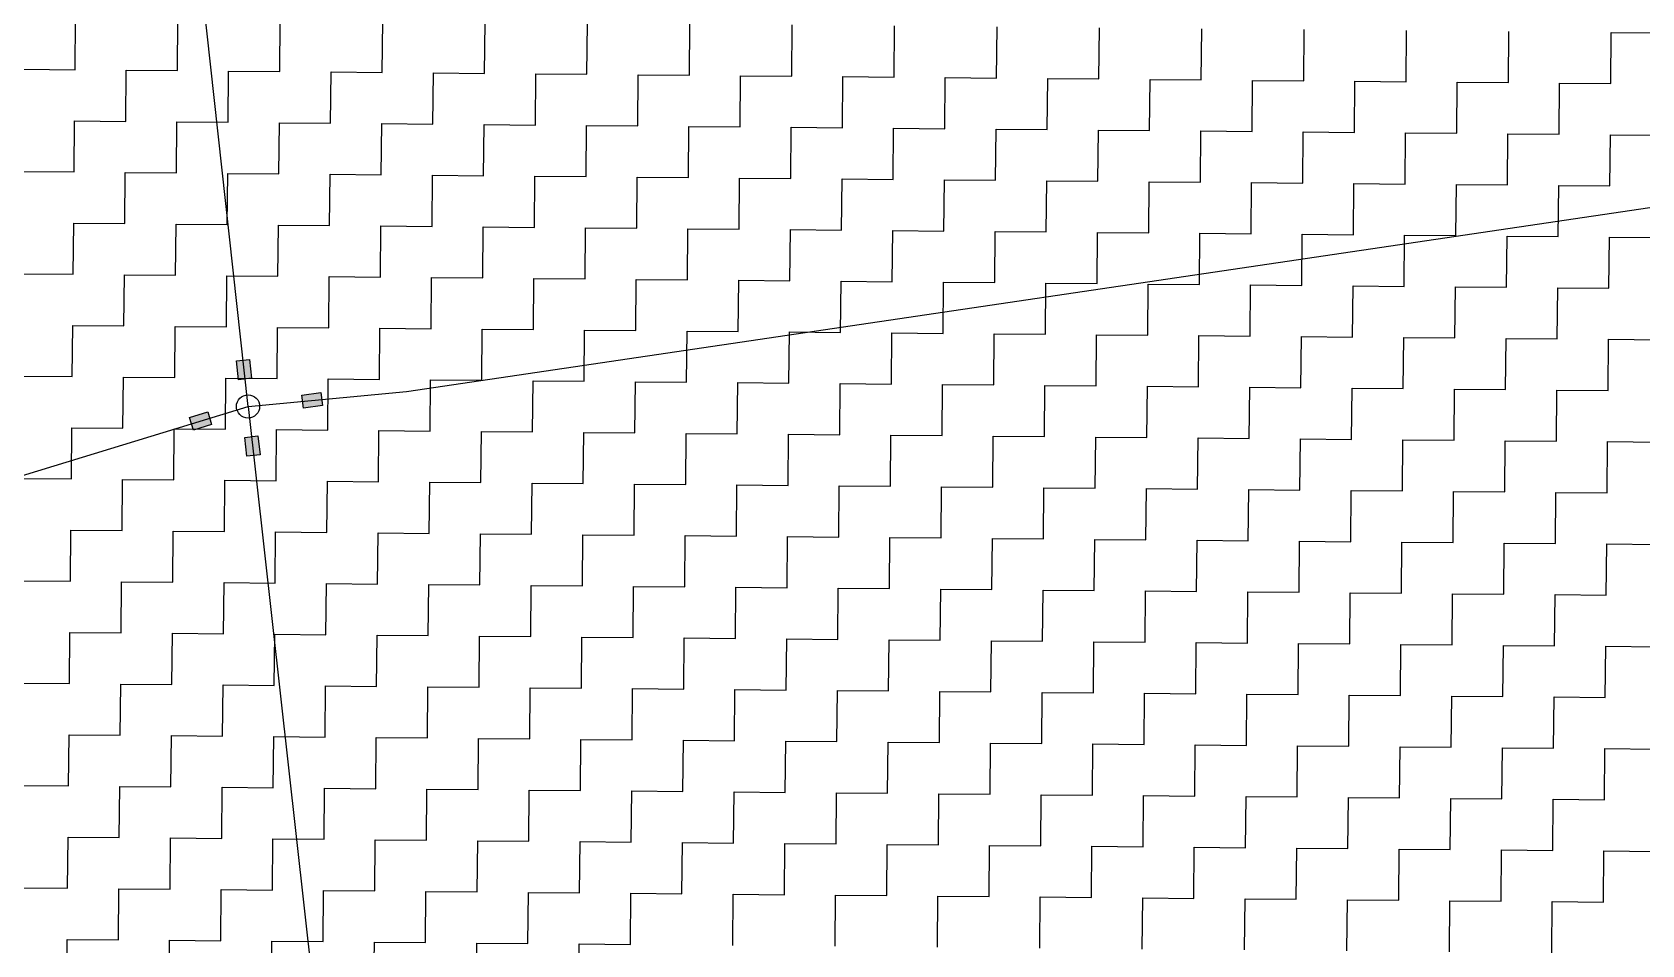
# Model space of a CAD drawing. Header units: metres. Extents: x 286188 to 288650, y 2015524 to 2018848.
# Drawn here: x 287309.9 to 287614.8, y 2015822.2 to 2015995.2 of the extents above; entities that cross this region are included whole.
import ezdxf

# ---------------------------------------------------------------- set-up
doc = ezdxf.new("R2010")
doc.units = ezdxf.units.M
doc.header["$MEASUREMENT"] = 0
doc.layers.add('POLY_HATCH', color=12, linetype='Continuous')
doc.layers.add('POLY_PARCEL', color=6, linetype='Continuous')

msp = doc.modelspace()

# ---------------------------------------------------------------- hatches: boundary and pattern name
for points in [[(287351.09, 2015933.19), (287348.62, 2015932.92), (287349.01, 2015929.35), (287351.48, 2015929.62)], [(287364.91, 2015924.43), (287364.59, 2015926.9), (287361.02, 2015926.43), (287361.34, 2015923.97)], [(287339.76, 2015922.19), (287340.48, 2015919.81), (287343.93, 2015920.87), (287343.2, 2015923.25)], [(287350.62, 2015914.84), (287353.09, 2015915.12), (287352.7, 2015918.69), (287350.22, 2015918.42)]]:
    msp.add_hatch(color=256).paths.add_polyline_path(points)

# ---------------------------------------------------------------- linework, layer by layer
for points in [[(287349.01, 2015929.35), (287348.62, 2015932.92), (287351.09, 2015933.19), (287351.48, 2015929.62)], [(287361.02, 2015926.43), (287364.59, 2015926.9), (287364.91, 2015924.43), (287361.34, 2015923.97)], [(287343.93, 2015920.87), (287340.48, 2015919.81), (287339.76, 2015922.19), (287343.2, 2015923.25)], [(287352.7, 2015918.69), (287353.09, 2015915.12), (287350.62, 2015914.84), (287350.22, 2015918.42)]]:
    msp.add_lwpolyline(points, close=True)
msp.add_circle((287350.82, 2015924.28), 2.2)
at = {"layer": 'POLY_HATCH', "linetype": 'Continuous'}
for p, q in [((287318.06, 2015988.1), (287318.15, 2015997.79)), ((287337.45, 2015987.92), (287337.54, 2015997.62)), ((287356.84, 2015987.75), (287356.93, 2015997.44)), ((287376.23, 2015987.57), (287376.32, 2015997.27)), ((287395.62, 2015987.4), (287395.71, 2015997.09)), ((287415.01, 2015987.22), (287415.1, 2015996.92)), ((287434.4, 2015987.05), (287434.49, 2015996.74)), ((287453.79, 2015986.87), (287453.88, 2015996.57)), ((287473.18, 2015986.7), (287473.27, 2015996.39)), ((287492.57, 2015986.52), (287492.66, 2015996.22)), ((287511.96, 2015986.35), (287512.05, 2015996.04)), ((287531.35, 2015986.17), (287531.44, 2015995.86)), ((287550.74, 2015985.99), (287550.83, 2015995.69)), ((287570.13, 2015985.82), (287570.21, 2015995.51)), ((287589.52, 2015985.64), (287589.6, 2015995.34)), ((287608.91, 2015985.47), (287608.99, 2015995.16)), ((287608.99, 2015995.16), (287618.69, 2015995.08)), ((287308.37, 2015988.18), (287318.06, 2015988.1)), ((287327.67, 2015978.31), (287327.76, 2015988.01)), ((287327.76, 2015988.01), (287337.45, 2015987.92)), ((287347.06, 2015978.14), (287347.15, 2015987.83)), ((287347.15, 2015987.83), (287356.84, 2015987.75)), ((287366.45, 2015977.96), (287366.54, 2015987.66)), ((287366.54, 2015987.66), (287376.23, 2015987.57)), ((287385.84, 2015977.79), (287385.93, 2015987.48)), ((287385.93, 2015987.48), (287395.62, 2015987.4)), ((287405.23, 2015977.61), (287405.31, 2015987.31)), ((287405.31, 2015987.31), (287415.01, 2015987.22)), ((287424.62, 2015977.44), (287424.7, 2015987.13)), ((287424.7, 2015987.13), (287434.4, 2015987.05)), ((287444.01, 2015977.26), (287444.09, 2015986.96)), ((287444.09, 2015986.96), (287453.79, 2015986.87)), ((287463.4, 2015977.09), (287463.48, 2015986.78)), ((287463.48, 2015986.78), (287473.18, 2015986.7)), ((287482.79, 2015976.91), (287482.87, 2015986.61)), ((287482.87, 2015986.61), (287492.57, 2015986.52)), ((287502.18, 2015976.74), (287502.26, 2015986.43)), ((287502.26, 2015986.43), (287511.96, 2015986.35)), ((287521.57, 2015976.56), (287521.65, 2015986.26)), ((287521.65, 2015986.26), (287531.35, 2015986.17)), ((287540.96, 2015976.39), (287541.04, 2015986.08)), ((287541.04, 2015986.08), (287550.74, 2015985.99)), ((287560.34, 2015976.21), (287560.43, 2015985.91)), ((287560.43, 2015985.91), (287570.13, 2015985.82)), ((287579.73, 2015976.04), (287579.82, 2015985.73)), ((287579.82, 2015985.73), (287589.52, 2015985.64)), ((287599.12, 2015975.86), (287599.21, 2015985.56)), ((287599.21, 2015985.56), (287608.91, 2015985.47)), ((287317.89, 2015968.71), (287317.97, 2015978.4)), ((287317.97, 2015978.4), (287327.67, 2015978.31)), ((287337.28, 2015968.53), (287337.36, 2015978.23)), ((287337.36, 2015978.23), (287347.06, 2015978.14)), ((287356.67, 2015968.36), (287356.75, 2015978.05)), ((287356.75, 2015978.05), (287366.45, 2015977.96)), ((287376.06, 2015968.18), (287376.14, 2015977.88)), ((287376.14, 2015977.88), (287385.84, 2015977.79)), ((287395.44, 2015968.01), (287395.53, 2015977.7)), ((287395.53, 2015977.7), (287405.23, 2015977.61)), ((287414.83, 2015967.83), (287414.92, 2015977.53)), ((287414.92, 2015977.53), (287424.62, 2015977.44)), ((287434.22, 2015967.66), (287434.31, 2015977.35)), ((287434.31, 2015977.35), (287444.01, 2015977.26)), ((287453.61, 2015967.48), (287453.7, 2015977.18)), ((287453.7, 2015977.18), (287463.4, 2015977.09)), ((287473, 2015967.31), (287473.09, 2015977)), ((287473.09, 2015977), (287482.79, 2015976.91)), ((287492.39, 2015967.13), (287492.48, 2015976.83)), ((287492.48, 2015976.83), (287502.18, 2015976.74)), ((287511.78, 2015966.96), (287511.87, 2015976.65)), ((287511.87, 2015976.65), (287521.57, 2015976.56)), ((287531.17, 2015966.78), (287531.26, 2015976.48)), ((287531.26, 2015976.48), (287540.96, 2015976.39)), ((287550.56, 2015966.61), (287550.65, 2015976.3)), ((287550.65, 2015976.3), (287560.34, 2015976.21)), ((287569.95, 2015966.43), (287570.04, 2015976.12)), ((287570.04, 2015976.12), (287579.73, 2015976.04)), ((287589.34, 2015966.25), (287589.43, 2015975.95)), ((287589.43, 2015975.95), (287599.12, 2015975.86)), ((287608.73, 2015966.08), (287608.82, 2015975.77)), ((287608.82, 2015975.77), (287618.51, 2015975.69)), ((287308.19, 2015968.79), (287317.89, 2015968.71)), ((287327.49, 2015958.92), (287327.58, 2015968.62)), ((287327.58, 2015968.62), (287337.28, 2015968.53)), ((287346.88, 2015958.75), (287346.97, 2015968.44)), ((287346.97, 2015968.44), (287356.67, 2015968.36)), ((287366.27, 2015958.57), (287366.36, 2015968.27)), ((287366.36, 2015968.27), (287376.06, 2015968.18)), ((287385.66, 2015958.4), (287385.75, 2015968.09)), ((287385.75, 2015968.09), (287395.44, 2015968.01)), ((287405.05, 2015958.22), (287405.14, 2015967.92)), ((287405.14, 2015967.92), (287414.83, 2015967.83)), ((287424.44, 2015958.05), (287424.53, 2015967.74)), ((287424.53, 2015967.74), (287434.22, 2015967.66)), ((287443.83, 2015957.87), (287443.92, 2015967.57)), ((287443.92, 2015967.57), (287453.61, 2015967.48)), ((287463.22, 2015957.7), (287463.31, 2015967.39)), ((287463.31, 2015967.39), (287473, 2015967.31)), ((287482.61, 2015957.52), (287482.7, 2015967.22)), ((287482.7, 2015967.22), (287492.39, 2015967.13)), ((287502, 2015957.35), (287502.09, 2015967.04)), ((287502.09, 2015967.04), (287511.78, 2015966.96)), ((287521.39, 2015957.17), (287521.48, 2015966.87)), ((287521.48, 2015966.87), (287531.17, 2015966.78)), ((287540.78, 2015957), (287540.87, 2015966.69)), ((287540.87, 2015966.69), (287550.56, 2015966.61)), ((287560.17, 2015956.82), (287560.26, 2015966.52)), ((287560.26, 2015966.52), (287569.95, 2015966.43)), ((287579.56, 2015956.65), (287579.65, 2015966.34)), ((287579.65, 2015966.34), (287589.34, 2015966.25)), ((287598.95, 2015956.47), (287599.04, 2015966.17)), ((287599.04, 2015966.17), (287608.73, 2015966.08)), ((287317.71, 2015949.32), (287317.8, 2015959.01)), ((287317.8, 2015959.01), (287327.49, 2015958.92)), ((287337.1, 2015949.14), (287337.19, 2015958.84)), ((287337.19, 2015958.84), (287346.88, 2015958.75)), ((287356.49, 2015948.97), (287356.58, 2015958.66)), ((287356.58, 2015958.66), (287366.27, 2015958.57)), ((287375.88, 2015948.79), (287375.97, 2015958.49)), ((287375.97, 2015958.49), (287385.66, 2015958.4)), ((287395.27, 2015948.62), (287395.36, 2015958.31)), ((287395.36, 2015958.31), (287405.05, 2015958.22)), ((287414.66, 2015948.44), (287414.75, 2015958.14)), ((287414.75, 2015958.14), (287424.44, 2015958.05)), ((287434.05, 2015948.27), (287434.14, 2015957.96)), ((287434.14, 2015957.96), (287443.83, 2015957.87)), ((287453.44, 2015948.09), (287453.53, 2015957.79)), ((287453.53, 2015957.79), (287463.22, 2015957.7)), ((287472.83, 2015947.92), (287472.92, 2015957.61)), ((287472.92, 2015957.61), (287482.61, 2015957.52)), ((287492.22, 2015947.74), (287492.31, 2015957.44)), ((287492.31, 2015957.44), (287502, 2015957.35)), ((287511.61, 2015947.57), (287511.7, 2015957.26)), ((287511.7, 2015957.26), (287521.39, 2015957.17)), ((287531, 2015947.39), (287531.09, 2015957.09)), ((287531.09, 2015957.09), (287540.78, 2015957)), ((287550.39, 2015947.22), (287550.47, 2015956.91)), ((287550.47, 2015956.91), (287560.17, 2015956.82)), ((287569.78, 2015947.04), (287569.86, 2015956.74)), ((287569.86, 2015956.74), (287579.56, 2015956.65)), ((287589.17, 2015946.87), (287589.25, 2015956.56)), ((287589.25, 2015956.56), (287598.95, 2015956.47)), ((287608.56, 2015946.69), (287608.64, 2015956.38)), ((287608.64, 2015956.38), (287618.34, 2015956.3)), ((287308.02, 2015949.4), (287317.71, 2015949.32)), ((287327.32, 2015939.53), (287327.41, 2015949.23)), ((287327.41, 2015949.23), (287337.1, 2015949.14)), ((287346.71, 2015939.36), (287346.8, 2015949.05)), ((287346.8, 2015949.05), (287356.49, 2015948.97)), ((287366.1, 2015939.18), (287366.19, 2015948.88)), ((287366.19, 2015948.88), (287375.88, 2015948.79)), ((287385.49, 2015939.01), (287385.57, 2015948.7)), ((287385.57, 2015948.7), (287395.27, 2015948.62)), ((287404.88, 2015938.83), (287404.96, 2015948.53)), ((287404.96, 2015948.53), (287414.66, 2015948.44)), ((287424.27, 2015938.66), (287424.35, 2015948.35)), ((287424.35, 2015948.35), (287434.05, 2015948.27)), ((287443.66, 2015938.48), (287443.74, 2015948.18)), ((287443.74, 2015948.18), (287453.44, 2015948.09)), ((287463.05, 2015938.31), (287463.13, 2015948)), ((287463.13, 2015948), (287472.83, 2015947.92)), ((287482.44, 2015938.13), (287482.52, 2015947.83)), ((287482.52, 2015947.83), (287492.22, 2015947.74)), ((287501.83, 2015937.96), (287501.91, 2015947.65)), ((287501.91, 2015947.65), (287511.61, 2015947.57)), ((287521.22, 2015937.78), (287521.3, 2015947.48)), ((287521.3, 2015947.48), (287531, 2015947.39)), ((287540.6, 2015937.61), (287540.69, 2015947.3)), ((287540.69, 2015947.3), (287550.39, 2015947.22)), ((287559.99, 2015937.43), (287560.08, 2015947.13)), ((287560.08, 2015947.13), (287569.78, 2015947.04)), ((287579.38, 2015937.26), (287579.47, 2015946.95)), ((287579.47, 2015946.95), (287589.17, 2015946.87)), ((287598.77, 2015937.08), (287598.86, 2015946.78)), ((287598.86, 2015946.78), (287608.56, 2015946.69)), ((287317.54, 2015929.93), (287317.62, 2015939.62)), ((287317.62, 2015939.62), (287327.32, 2015939.53)), ((287336.93, 2015929.75), (287337.01, 2015939.45)), ((287337.01, 2015939.45), (287346.71, 2015939.36)), ((287356.32, 2015929.58), (287356.4, 2015939.27)), ((287356.4, 2015939.27), (287366.1, 2015939.18)), ((287375.71, 2015929.4), (287375.79, 2015939.1)), ((287375.79, 2015939.1), (287385.49, 2015939.01)), ((287395.09, 2015929.23), (287395.18, 2015938.92)), ((287395.18, 2015938.92), (287404.88, 2015938.83)), ((287414.48, 2015929.05), (287414.57, 2015938.75)), ((287414.57, 2015938.75), (287424.27, 2015938.66)), ((287433.87, 2015928.88), (287433.96, 2015938.57)), ((287433.96, 2015938.57), (287443.66, 2015938.48)), ((287453.26, 2015928.7), (287453.35, 2015938.4)), ((287453.35, 2015938.4), (287463.05, 2015938.31)), ((287472.65, 2015928.53), (287472.74, 2015938.22)), ((287472.74, 2015938.22), (287482.44, 2015938.13)), ((287492.04, 2015928.35), (287492.13, 2015938.05)), ((287492.13, 2015938.05), (287501.83, 2015937.96)), ((287511.43, 2015928.18), (287511.52, 2015937.87)), ((287511.52, 2015937.87), (287521.22, 2015937.78)), ((287530.82, 2015928), (287530.91, 2015937.7)), ((287530.91, 2015937.7), (287540.6, 2015937.61)), ((287550.21, 2015927.83), (287550.3, 2015937.52)), ((287550.3, 2015937.52), (287559.99, 2015937.43)), ((287569.6, 2015927.65), (287569.69, 2015937.35)), ((287569.69, 2015937.35), (287579.38, 2015937.26)), ((287588.99, 2015927.48), (287589.08, 2015937.17)), ((287589.08, 2015937.17), (287598.77, 2015937.08)), ((287608.38, 2015927.3), (287608.47, 2015937)), ((287608.47, 2015937), (287618.16, 2015936.91)), ((287307.84, 2015930.02), (287317.54, 2015929.93)), ((287327.14, 2015920.15), (287327.23, 2015929.84)), ((287327.23, 2015929.84), (287336.93, 2015929.75)), ((287346.53, 2015919.97), (287346.62, 2015929.66)), ((287346.62, 2015929.66), (287356.32, 2015929.58)), ((287365.92, 2015919.79), (287366.01, 2015929.49)), ((287366.01, 2015929.49), (287375.71, 2015929.4)), ((287385.31, 2015919.62), (287385.4, 2015929.31)), ((287385.4, 2015929.31), (287395.09, 2015929.23)), ((287404.7, 2015919.44), (287404.79, 2015929.14)), ((287404.79, 2015929.14), (287414.48, 2015929.05)), ((287424.09, 2015919.27), (287424.18, 2015928.96)), ((287424.18, 2015928.96), (287433.87, 2015928.88)), ((287443.48, 2015919.09), (287443.57, 2015928.79)), ((287443.57, 2015928.79), (287453.26, 2015928.7)), ((287462.87, 2015918.92), (287462.96, 2015928.61)), ((287462.96, 2015928.61), (287472.65, 2015928.53)), ((287482.26, 2015918.74), (287482.35, 2015928.44)), ((287482.35, 2015928.44), (287492.04, 2015928.35)), ((287501.65, 2015918.57), (287501.74, 2015928.26)), ((287501.74, 2015928.26), (287511.43, 2015928.18)), ((287521.04, 2015918.39), (287521.13, 2015928.09)), ((287521.13, 2015928.09), (287530.82, 2015928)), ((287540.43, 2015918.22), (287540.52, 2015927.91)), ((287540.52, 2015927.91), (287550.21, 2015927.83)), ((287559.82, 2015918.04), (287559.91, 2015927.74)), ((287559.91, 2015927.74), (287569.6, 2015927.65)), ((287579.21, 2015917.87), (287579.3, 2015927.56)), ((287579.3, 2015927.56), (287588.99, 2015927.48)), ((287598.6, 2015917.69), (287598.69, 2015927.39)), ((287598.69, 2015927.39), (287608.38, 2015927.3)), ((287317.36, 2015910.54), (287317.45, 2015920.23)), ((287317.45, 2015920.23), (287327.14, 2015920.15)), ((287336.75, 2015910.36), (287336.84, 2015920.06)), ((287336.84, 2015920.06), (287346.53, 2015919.97)), ((287356.14, 2015910.19), (287356.23, 2015919.88)), ((287356.23, 2015919.88), (287365.92, 2015919.79)), ((287375.53, 2015910.01), (287375.62, 2015919.71)), ((287375.62, 2015919.71), (287385.31, 2015919.62)), ((287394.92, 2015909.84), (287395.01, 2015919.53)), ((287395.01, 2015919.53), (287404.7, 2015919.44)), ((287414.31, 2015909.66), (287414.4, 2015919.36)), ((287414.4, 2015919.36), (287424.09, 2015919.27)), ((287433.7, 2015909.49), (287433.79, 2015919.18)), ((287433.79, 2015919.18), (287443.48, 2015919.09)), ((287453.09, 2015909.31), (287453.18, 2015919.01)), ((287453.18, 2015919.01), (287462.87, 2015918.92)), ((287472.48, 2015909.14), (287472.57, 2015918.83)), ((287472.57, 2015918.83), (287482.26, 2015918.74)), ((287491.87, 2015908.96), (287491.96, 2015918.66)), ((287491.96, 2015918.66), (287501.65, 2015918.57)), ((287511.26, 2015908.79), (287511.35, 2015918.48)), ((287511.35, 2015918.48), (287521.04, 2015918.39)), ((287530.65, 2015908.61), (287530.73, 2015918.31)), ((287530.73, 2015918.31), (287540.43, 2015918.22)), ((287550.04, 2015908.44), (287550.12, 2015918.13)), ((287550.12, 2015918.13), (287559.82, 2015918.04)), ((287569.43, 2015908.26), (287569.51, 2015917.96)), ((287569.51, 2015917.96), (287579.21, 2015917.87)), ((287588.82, 2015908.09), (287588.9, 2015917.78)), ((287588.9, 2015917.78), (287598.6, 2015917.69)), ((287608.21, 2015907.91), (287608.29, 2015917.61)), ((287608.29, 2015917.61), (287617.99, 2015917.52)), ((287307.67, 2015910.63), (287317.36, 2015910.54)), ((287326.97, 2015900.76), (287327.06, 2015910.45)), ((287327.06, 2015910.45), (287336.75, 2015910.36)), ((287346.36, 2015900.58), (287346.45, 2015910.28)), ((287346.45, 2015910.28), (287356.14, 2015910.19)), ((287365.75, 2015900.41), (287365.84, 2015910.1)), ((287365.84, 2015910.1), (287375.53, 2015910.01)), ((287385.14, 2015900.23), (287385.22, 2015909.92)), ((287385.22, 2015909.92), (287394.92, 2015909.84)), ((287404.53, 2015900.05), (287404.61, 2015909.75)), ((287404.61, 2015909.75), (287414.31, 2015909.66)), ((287423.92, 2015899.88), (287424, 2015909.57)), ((287424, 2015909.57), (287433.7, 2015909.49)), ((287443.31, 2015899.7), (287443.39, 2015909.4)), ((287443.39, 2015909.4), (287453.09, 2015909.31)), ((287462.7, 2015899.53), (287462.78, 2015909.22)), ((287462.78, 2015909.22), (287472.48, 2015909.14)), ((287482.09, 2015899.35), (287482.17, 2015909.05)), ((287482.17, 2015909.05), (287491.87, 2015908.96)), ((287501.48, 2015899.18), (287501.56, 2015908.87)), ((287501.56, 2015908.87), (287511.26, 2015908.79)), ((287520.86, 2015899), (287520.95, 2015908.7)), ((287520.95, 2015908.7), (287530.65, 2015908.61)), ((287540.25, 2015898.83), (287540.34, 2015908.52)), ((287540.34, 2015908.52), (287550.04, 2015908.44)), ((287559.64, 2015898.65), (287559.73, 2015908.35)), ((287559.73, 2015908.35), (287569.43, 2015908.26)), ((287579.03, 2015898.48), (287579.12, 2015908.17)), ((287579.12, 2015908.17), (287588.82, 2015908.09)), ((287598.42, 2015898.3), (287598.51, 2015908)), ((287598.51, 2015908), (287608.21, 2015907.91)), ((287317.19, 2015891.15), (287317.27, 2015900.84)), ((287317.27, 2015900.84), (287326.97, 2015900.76)), ((287336.58, 2015890.97), (287336.66, 2015900.67)), ((287336.66, 2015900.67), (287346.36, 2015900.58)), ((287355.97, 2015890.8), (287356.05, 2015900.49)), ((287356.05, 2015900.49), (287365.75, 2015900.41)), ((287375.35, 2015890.62), (287375.44, 2015900.32)), ((287375.44, 2015900.32), (287385.14, 2015900.23)), ((287394.74, 2015890.45), (287394.83, 2015900.14)), ((287394.83, 2015900.14), (287404.53, 2015900.05)), ((287414.13, 2015890.27), (287414.22, 2015899.97)), ((287414.22, 2015899.97), (287423.92, 2015899.88)), ((287433.52, 2015890.1), (287433.61, 2015899.79)), ((287433.61, 2015899.79), (287443.31, 2015899.7)), ((287452.91, 2015889.92), (287453, 2015899.62)), ((287453, 2015899.62), (287462.7, 2015899.53)), ((287472.3, 2015889.75), (287472.39, 2015899.44)), ((287472.39, 2015899.44), (287482.09, 2015899.35)), ((287491.69, 2015889.57), (287491.78, 2015899.27)), ((287491.78, 2015899.27), (287501.48, 2015899.18)), ((287511.08, 2015889.4), (287511.17, 2015899.09)), ((287511.17, 2015899.09), (287520.86, 2015899)), ((287530.47, 2015889.22), (287530.56, 2015898.92)), ((287530.56, 2015898.92), (287540.25, 2015898.83)), ((287549.86, 2015889.05), (287549.95, 2015898.74)), ((287549.95, 2015898.74), (287559.64, 2015898.65)), ((287569.25, 2015888.87), (287569.34, 2015898.57)), ((287569.34, 2015898.57), (287579.03, 2015898.48)), ((287588.64, 2015888.7), (287588.73, 2015898.39)), ((287588.73, 2015898.39), (287598.42, 2015898.3)), ((287608.03, 2015888.52), (287608.12, 2015898.22)), ((287608.12, 2015898.22), (287617.81, 2015898.13)), ((287307.49, 2015891.24), (287317.19, 2015891.15)), ((287326.79, 2015881.37), (287326.88, 2015891.06)), ((287326.88, 2015891.06), (287336.58, 2015890.97)), ((287346.18, 2015881.19), (287346.27, 2015890.89)), ((287346.27, 2015890.89), (287355.97, 2015890.8)), ((287365.57, 2015881.02), (287365.66, 2015890.71)), ((287365.66, 2015890.71), (287375.35, 2015890.62)), ((287384.96, 2015880.84), (287385.05, 2015890.54)), ((287385.05, 2015890.54), (287394.74, 2015890.45)), ((287404.35, 2015880.67), (287404.44, 2015890.36)), ((287404.44, 2015890.36), (287414.13, 2015890.27)), ((287423.74, 2015880.49), (287423.83, 2015890.18)), ((287423.83, 2015890.18), (287433.52, 2015890.1)), ((287443.13, 2015880.31), (287443.22, 2015890.01)), ((287443.22, 2015890.01), (287452.91, 2015889.92)), ((287462.52, 2015880.14), (287462.61, 2015889.83)), ((287462.61, 2015889.83), (287472.3, 2015889.75)), ((287481.91, 2015879.96), (287482, 2015889.66)), ((287482, 2015889.66), (287491.69, 2015889.57)), ((287501.3, 2015879.79), (287501.39, 2015889.48)), ((287501.39, 2015889.48), (287511.08, 2015889.4)), ((287520.69, 2015879.61), (287520.78, 2015889.31)), ((287520.78, 2015889.31), (287530.47, 2015889.22)), ((287540.08, 2015879.44), (287540.17, 2015889.13)), ((287540.17, 2015889.13), (287549.86, 2015889.05)), ((287559.47, 2015879.26), (287559.56, 2015888.96)), ((287559.56, 2015888.96), (287569.25, 2015888.87)), ((287578.86, 2015879.09), (287578.95, 2015888.78)), ((287578.95, 2015888.78), (287588.64, 2015888.7)), ((287598.25, 2015878.91), (287598.34, 2015888.61)), ((287598.34, 2015888.61), (287608.03, 2015888.52)), ((287317.01, 2015871.76), (287317.1, 2015881.45)), ((287317.1, 2015881.45), (287326.79, 2015881.37)), ((287336.4, 2015871.58), (287336.49, 2015881.28)), ((287336.49, 2015881.28), (287346.18, 2015881.19)), ((287355.79, 2015871.41), (287355.88, 2015881.1)), ((287355.88, 2015881.1), (287365.57, 2015881.02)), ((287375.18, 2015871.23), (287375.27, 2015880.93)), ((287375.27, 2015880.93), (287384.96, 2015880.84)), ((287394.57, 2015871.06), (287394.66, 2015880.75)), ((287394.66, 2015880.75), (287404.35, 2015880.67)), ((287413.96, 2015870.88), (287414.05, 2015880.58)), ((287414.05, 2015880.58), (287423.74, 2015880.49)), ((287433.35, 2015870.71), (287433.44, 2015880.4)), ((287433.44, 2015880.4), (287443.13, 2015880.31)), ((287452.74, 2015870.53), (287452.83, 2015880.23)), ((287452.83, 2015880.23), (287462.52, 2015880.14)), ((287472.13, 2015870.36), (287472.22, 2015880.05)), ((287472.22, 2015880.05), (287481.91, 2015879.96)), ((287491.52, 2015870.18), (287491.61, 2015879.88)), ((287491.61, 2015879.88), (287501.3, 2015879.79)), ((287510.91, 2015870.01), (287510.99, 2015879.7)), ((287510.99, 2015879.7), (287520.69, 2015879.61)), ((287530.3, 2015869.83), (287530.38, 2015879.53)), ((287530.38, 2015879.53), (287540.08, 2015879.44)), ((287549.69, 2015869.66), (287549.77, 2015879.35)), ((287549.77, 2015879.35), (287559.47, 2015879.26)), ((287569.08, 2015869.48), (287569.16, 2015879.18)), ((287569.16, 2015879.18), (287578.86, 2015879.09)), ((287588.47, 2015869.31), (287588.55, 2015879)), ((287588.55, 2015879), (287598.25, 2015878.91)), ((287607.86, 2015869.13), (287607.94, 2015878.83)), ((287607.94, 2015878.83), (287617.64, 2015878.74)), ((287307.32, 2015871.85), (287317.01, 2015871.76)), ((287326.62, 2015861.98), (287326.71, 2015871.67)), ((287326.71, 2015871.67), (287336.4, 2015871.58)), ((287346.01, 2015861.8), (287346.1, 2015871.5)), ((287346.1, 2015871.5), (287355.79, 2015871.41)), ((287365.4, 2015861.63), (287365.48, 2015871.32)), ((287365.48, 2015871.32), (287375.18, 2015871.23)), ((287384.79, 2015861.45), (287384.87, 2015871.15)), ((287384.87, 2015871.15), (287394.57, 2015871.06)), ((287404.18, 2015861.28), (287404.26, 2015870.97)), ((287404.26, 2015870.97), (287413.96, 2015870.88)), ((287423.57, 2015861.1), (287423.65, 2015870.8)), ((287423.65, 2015870.8), (287433.35, 2015870.71)), ((287442.96, 2015860.93), (287443.04, 2015870.62)), ((287443.04, 2015870.62), (287452.74, 2015870.53)), ((287462.35, 2015860.75), (287462.43, 2015870.44)), ((287462.43, 2015870.44), (287472.13, 2015870.36)), ((287481.74, 2015860.57), (287481.82, 2015870.27)), ((287481.82, 2015870.27), (287491.52, 2015870.18)), ((287501.12, 2015860.4), (287501.21, 2015870.09)), ((287501.21, 2015870.09), (287510.91, 2015870.01)), ((287520.51, 2015860.22), (287520.6, 2015869.92)), ((287520.6, 2015869.92), (287530.3, 2015869.83)), ((287539.9, 2015860.05), (287539.99, 2015869.74)), ((287539.99, 2015869.74), (287549.69, 2015869.66)), ((287559.29, 2015859.87), (287559.38, 2015869.57)), ((287559.38, 2015869.57), (287569.08, 2015869.48)), ((287578.68, 2015859.7), (287578.77, 2015869.39)), ((287578.77, 2015869.39), (287588.47, 2015869.31)), ((287598.07, 2015859.52), (287598.16, 2015869.22)), ((287598.16, 2015869.22), (287607.86, 2015869.13)), ((287316.84, 2015852.37), (287316.92, 2015862.06)), ((287316.92, 2015862.06), (287326.62, 2015861.98)), ((287336.23, 2015852.19), (287336.31, 2015861.89)), ((287336.31, 2015861.89), (287346.01, 2015861.8)), ((287355.61, 2015852.02), (287355.7, 2015861.71)), ((287355.7, 2015861.71), (287365.4, 2015861.63)), ((287375, 2015851.84), (287375.09, 2015861.54)), ((287375.09, 2015861.54), (287384.79, 2015861.45)), ((287394.39, 2015851.67), (287394.48, 2015861.36)), ((287394.48, 2015861.36), (287404.18, 2015861.28)), ((287413.78, 2015851.49), (287413.87, 2015861.19)), ((287413.87, 2015861.19), (287423.57, 2015861.1)), ((287433.17, 2015851.32), (287433.26, 2015861.01)), ((287433.26, 2015861.01), (287442.96, 2015860.93)), ((287452.56, 2015851.14), (287452.65, 2015860.84)), ((287452.65, 2015860.84), (287462.35, 2015860.75)), ((287471.95, 2015850.97), (287472.04, 2015860.66)), ((287472.04, 2015860.66), (287481.74, 2015860.57)), ((287491.34, 2015850.79), (287491.43, 2015860.49)), ((287491.43, 2015860.49), (287501.12, 2015860.4)), ((287510.73, 2015850.62), (287510.82, 2015860.31)), ((287510.82, 2015860.31), (287520.51, 2015860.22)), ((287530.12, 2015850.44), (287530.21, 2015860.14)), ((287530.21, 2015860.14), (287539.9, 2015860.05)), ((287549.51, 2015850.27), (287549.6, 2015859.96)), ((287549.6, 2015859.96), (287559.29, 2015859.87)), ((287568.9, 2015850.09), (287568.99, 2015859.79)), ((287568.99, 2015859.79), (287578.68, 2015859.7)), ((287588.29, 2015849.92), (287588.38, 2015859.61)), ((287588.38, 2015859.61), (287598.07, 2015859.52)), ((287607.68, 2015849.74), (287607.77, 2015859.44)), ((287607.77, 2015859.44), (287617.46, 2015859.35)), ((287307.14, 2015852.46), (287316.84, 2015852.37)), ((287326.44, 2015842.59), (287326.53, 2015852.28)), ((287326.53, 2015852.28), (287336.23, 2015852.19)), ((287345.83, 2015842.41), (287345.92, 2015852.11)), ((287345.92, 2015852.11), (287355.61, 2015852.02)), ((287365.22, 2015842.24), (287365.31, 2015851.93)), ((287365.31, 2015851.93), (287375, 2015851.84)), ((287384.61, 2015842.06), (287384.7, 2015851.76)), ((287384.7, 2015851.76), (287394.39, 2015851.67)), ((287404, 2015841.89), (287404.09, 2015851.58)), ((287404.09, 2015851.58), (287413.78, 2015851.49)), ((287423.39, 2015841.71), (287423.48, 2015851.41)), ((287423.48, 2015851.41), (287433.17, 2015851.32)), ((287442.78, 2015841.54), (287442.87, 2015851.23)), ((287442.87, 2015851.23), (287452.56, 2015851.14)), ((287462.17, 2015841.36), (287462.26, 2015851.06)), ((287462.26, 2015851.06), (287471.95, 2015850.97)), ((287481.56, 2015841.19), (287481.65, 2015850.88)), ((287481.65, 2015850.88), (287491.34, 2015850.79)), ((287500.95, 2015841.01), (287501.04, 2015850.7)), ((287501.04, 2015850.7), (287510.73, 2015850.62)), ((287520.34, 2015840.83), (287520.43, 2015850.53)), ((287520.43, 2015850.53), (287530.12, 2015850.44)), ((287539.73, 2015840.66), (287539.82, 2015850.35)), ((287539.82, 2015850.35), (287549.51, 2015850.27)), ((287559.12, 2015840.48), (287559.21, 2015850.18)), ((287559.21, 2015850.18), (287568.9, 2015850.09)), ((287578.51, 2015840.31), (287578.6, 2015850)), ((287578.6, 2015850), (287588.29, 2015849.92)), ((287597.9, 2015840.13), (287597.99, 2015849.83)), ((287597.99, 2015849.83), (287607.68, 2015849.74)), ((287316.66, 2015832.98), (287316.75, 2015842.67)), ((287316.75, 2015842.67), (287326.44, 2015842.59)), ((287336.05, 2015832.8), (287336.14, 2015842.5)), ((287336.14, 2015842.5), (287345.83, 2015842.41)), ((287355.44, 2015832.63), (287355.53, 2015842.32)), ((287355.53, 2015842.32), (287365.22, 2015842.24)), ((287374.83, 2015832.45), (287374.92, 2015842.15)), ((287374.92, 2015842.15), (287384.61, 2015842.06)), ((287394.22, 2015832.28), (287394.31, 2015841.97)), ((287394.31, 2015841.97), (287404, 2015841.89)), ((287413.61, 2015832.1), (287413.7, 2015841.8)), ((287413.7, 2015841.8), (287423.39, 2015841.71)), ((287433, 2015831.93), (287433.09, 2015841.62)), ((287433.09, 2015841.62), (287442.78, 2015841.54)), ((287452.39, 2015831.75), (287452.48, 2015841.45)), ((287452.48, 2015841.45), (287462.17, 2015841.36)), ((287471.78, 2015831.58), (287471.87, 2015841.27)), ((287471.87, 2015841.27), (287481.56, 2015841.19)), ((287491.17, 2015831.4), (287491.25, 2015841.1)), ((287491.25, 2015841.1), (287500.95, 2015841.01)), ((287510.56, 2015831.23), (287510.64, 2015840.92)), ((287510.64, 2015840.92), (287520.34, 2015840.83)), ((287529.95, 2015831.05), (287530.03, 2015840.75)), ((287530.03, 2015840.75), (287539.73, 2015840.66)), ((287549.34, 2015830.88), (287549.42, 2015840.57)), ((287549.42, 2015840.57), (287559.12, 2015840.48)), ((287568.73, 2015830.7), (287568.81, 2015840.4)), ((287568.81, 2015840.4), (287578.51, 2015840.31)), ((287588.12, 2015830.53), (287588.2, 2015840.22)), ((287588.2, 2015840.22), (287597.9, 2015840.13)), ((287607.51, 2015830.35), (287607.59, 2015840.05)), ((287607.59, 2015840.05), (287617.29, 2015839.96)), ((287306.97, 2015833.07), (287316.66, 2015832.98)), ((287326.27, 2015823.2), (287326.36, 2015832.89)), ((287326.36, 2015832.89), (287336.05, 2015832.8)), ((287345.66, 2015823.02), (287345.74, 2015832.72)), ((287345.74, 2015832.72), (287355.44, 2015832.63)), ((287365.05, 2015822.85), (287365.13, 2015832.54)), ((287365.13, 2015832.54), (287374.83, 2015832.45)), ((287384.44, 2015822.67), (287384.52, 2015832.37)), ((287384.52, 2015832.37), (287394.22, 2015832.28)), ((287403.83, 2015822.5), (287403.91, 2015832.19)), ((287403.91, 2015832.19), (287413.61, 2015832.1)), ((287423.22, 2015822.32), (287423.3, 2015832.02)), ((287423.3, 2015832.02), (287433, 2015831.93)), ((287442.61, 2015822.15), (287442.69, 2015831.84)), ((287442.69, 2015831.84), (287452.39, 2015831.75)), ((287462, 2015821.97), (287462.08, 2015831.67)), ((287462.08, 2015831.67), (287471.78, 2015831.58)), ((287481.38, 2015821.8), (287481.47, 2015831.49)), ((287481.47, 2015831.49), (287491.17, 2015831.4)), ((287500.77, 2015821.62), (287500.86, 2015831.32)), ((287500.86, 2015831.32), (287510.56, 2015831.23)), ((287520.16, 2015821.45), (287520.25, 2015831.14)), ((287520.25, 2015831.14), (287529.95, 2015831.05)), ((287539.55, 2015821.27), (287539.64, 2015830.96)), ((287539.64, 2015830.96), (287549.34, 2015830.88)), ((287558.94, 2015821.09), (287559.03, 2015830.79)), ((287559.03, 2015830.79), (287568.73, 2015830.7)), ((287578.33, 2015820.92), (287578.42, 2015830.61)), ((287578.42, 2015830.61), (287588.12, 2015830.53)), ((287597.72, 2015820.74), (287597.81, 2015830.44)), ((287597.81, 2015830.44), (287607.51, 2015830.35)), ((287316.49, 2015813.59), (287316.57, 2015823.28)), ((287316.57, 2015823.28), (287326.27, 2015823.2)), ((287335.87, 2015813.41), (287335.96, 2015823.11)), ((287335.96, 2015823.11), (287345.66, 2015823.02)), ((287355.26, 2015813.24), (287355.35, 2015822.93)), ((287355.35, 2015822.93), (287365.05, 2015822.85)), ((287374.65, 2015813.06), (287374.74, 2015822.76)), ((287374.74, 2015822.76), (287384.44, 2015822.67)), ((287394.04, 2015812.89), (287394.13, 2015822.58)), ((287394.13, 2015822.58), (287403.83, 2015822.5)), ((287413.43, 2015812.71), (287413.52, 2015822.41)), ((287413.52, 2015822.41), (287423.22, 2015822.32))]:
    msp.add_line(p, q, dxfattribs=at)
at = {"layer": 'POLY_PARCEL'}
for p, q in [((287350.82, 2015924.28), (287331.85, 2016096.76)), ((287380.83, 2015927.12), (287729.33, 2015978.7)), ((287350.82, 2015924.28), (287380.83, 2015927.12)), ((287259.01, 2015896.14), (287350.82, 2015924.28)), ((287350.82, 2015924.28), (287371.6, 2015738.29))]:
    msp.add_line(p, q, dxfattribs=at)

doc.saveas('drawing.dxf')
